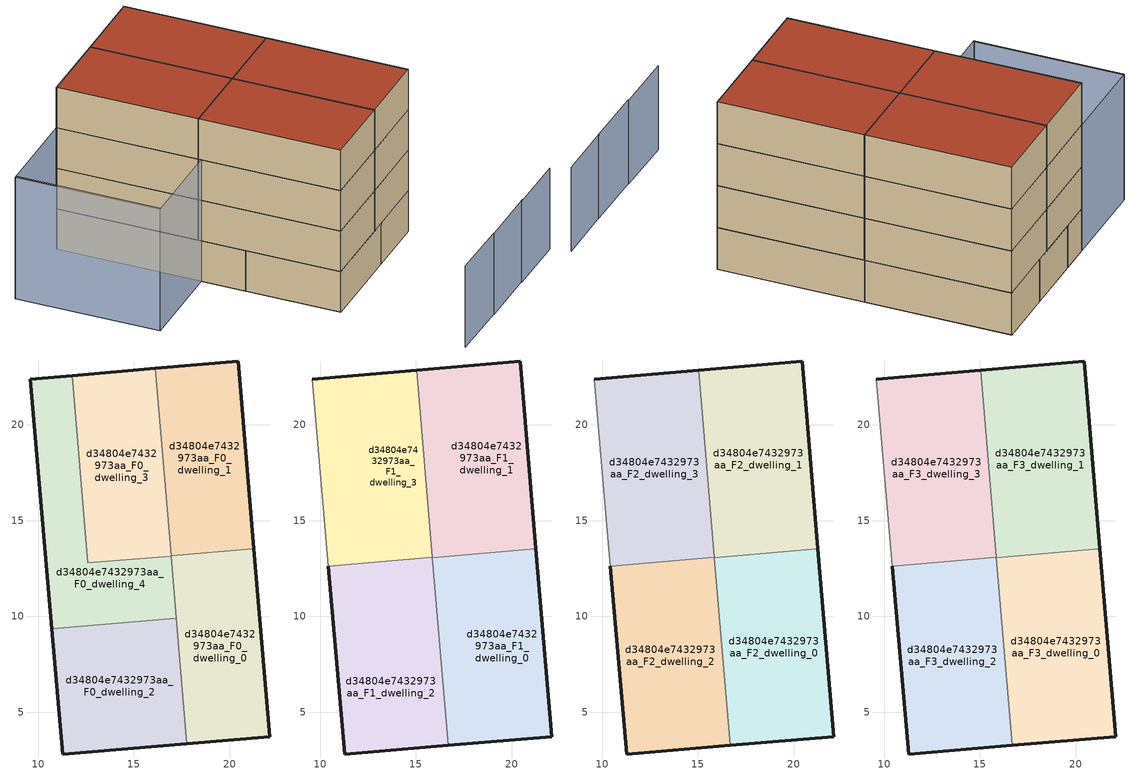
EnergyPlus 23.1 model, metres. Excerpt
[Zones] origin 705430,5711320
d34804e7432973aa_F0_dwelling_0
 floor ground (EU_floor_Construction): 22.08,3.72 21.26,13.53 16.93,13.16 17.75,3.36 z0
 wall outside (EU_wall_Construction): 21.26,13.53 22.08,3.72 17.75,3.36 z0:3
 wall to d34804e7432973aa_F0_dwelling_1 (EU_wall_Construction): 16.93,13.16 21.26,13.53 z0:3
 wall to d34804e7432973aa_F0_dwelling_2 (EU_wall_Construction): 17.75,3.36 17.21,9.9 z0:3
 wall to d34804e7432973aa_F0_dwelling_4 (EU_wall_Construction): 17.21,9.9 16.93,13.15 z0:3
 wall to d34804e7432973aa_F0_dwelling_3 (EU_wall_Construction): 16.93,13.15 16.93,13.16 z0:3
d34804e7432973aa_F0_dwelling_1
 floor ground (EU_floor_Construction): 21.26,13.53 20.45,23.33 16.11,22.95 16.93,13.16 z0
 wall outside (EU_wall_Construction): 16.11,22.95 20.45,23.33 21.26,13.53 z0:3
 wall to d34804e7432973aa_F0_dwelling_3 (EU_wall_Construction): 16.93,13.16 16.11,22.95 z0:3
d34804e7432973aa_F0_dwelling_2
 floor ground (EU_floor_Construction): 17.75,3.36 17.21,9.9 10.71,9.35 11.27,2.81 z0
 wall outside (EU_wall_Construction): 17.75,3.36 11.27,2.81 10.71,9.35 z0:3
 wall to d34804e7432973aa_F0_dwelling_4 (EU_wall_Construction): 10.71,9.35 17.21,9.9 z0:3
d34804e7432973aa_F0_dwelling_3
 floor ground (EU_floor_Construction): 16.93,13.15 16.11,22.95 11.78,22.57 12.6,12.79 z0
 wall outside (EU_wall_Construction): 11.78,22.57 16.11,22.95 z0:3
 wall to d34804e7432973aa_F0_dwelling_4 (EU_wall_Construction): 16.93,13.15 12.6,12.79 11.78,22.57 z0:3
d34804e7432973aa_F0_dwelling_4
 floor ground (EU_floor_Construction): 17.21,9.9 16.93,13.15 12.6,12.79 11.78,22.57 9.59,22.38 10.71,9.35 z0
 wall outside (EU_wall_Construction): 10.71,9.35 9.59,22.38 11.78,22.57 z0:3
d34804e7432973aa_F1_dwelling_0
 floor to d34804e7432973aa_F0_dwelling_0 (EU_floor_Construction): 22.08,3.72 21.26,13.52 16.93,13.16 17.75,3.36 z3
 floor to d34804e7432973aa_F0_dwelling_2 (EU_floor_Construction): 17.75,3.36 17.21,9.9 16.12,9.81 16.67,3.27 z3
 floor to d34804e7432973aa_F0_dwelling_3 (EU_floor_Construction): 16.93,13.15 16.93,13.16 15.85,13.07 15.85,13.06 z3
 floor to d34804e7432973aa_F0_dwelling_4 (EU_floor_Construction): 17.21,9.9 16.93,13.15 15.85,13.06 16.12,9.81 z3
 wall outside (EU_wall_Construction): 21.26,13.52 22.08,3.72 16.67,3.27 z3:6
 wall to d34804e7432973aa_F1_dwelling_1 (EU_wall_Construction): 15.85,13.07 21.26,13.52 z3:6
 wall to d34804e7432973aa_F1_dwelling_2 (EU_wall_Construction): 16.67,3.27 15.85,13.07 z3:6
d34804e7432973aa_F1_dwelling_1
 floor to d34804e7432973aa_F0_dwelling_1 (EU_floor_Construction): 21.26,13.53 20.45,23.33 16.11,22.95 16.93,13.16 z3
 floor to d34804e7432973aa_F0_dwelling_3 (EU_floor_Construction): 16.93,13.16 16.11,22.95 15.03,22.86 15.85,13.07 z3
 wall outside (EU_wall_Construction): 15.03,22.86 20.45,23.33 21.26,13.52 z3:6
 wall to d34804e7432973aa_F1_dwelling_3 (EU_wall_Construction): 15.85,13.07 15.03,22.86 z3:6
d34804e7432973aa_F1_dwelling_2
 floor to d34804e7432973aa_F0_dwelling_2 (EU_floor_Construction): 16.67,3.27 16.12,9.81 10.71,9.35 11.27,2.81 z3
 floor to d34804e7432973aa_F0_dwelling_4 (EU_floor_Construction): 16.12,9.81 15.85,13.06 12.6,12.79 12.6,12.8 10.43,12.62 10.71,9.35 z3
 floor to d34804e7432973aa_F0_dwelling_3 (EU_floor_Construction): 15.85,13.06 15.85,13.07 12.6,12.8 12.6,12.79 z3
 wall outside (EU_wall_Construction): 16.67,3.27 11.27,2.81 10.43,12.62 z3:6
 wall to d34804e7432973aa_F1_dwelling_3 (EU_wall_Construction): 10.43,12.62 15.85,13.07 z3:6
d34804e7432973aa_F1_dwelling_3
 floor to d34804e7432973aa_F0_dwelling_3 (EU_floor_Construction): 15.85,13.07 15.03,22.86 11.78,22.57 12.6,12.8 z3
 floor to d34804e7432973aa_F0_dwelling_4 (EU_floor_Construction): 12.6,12.8 11.78,22.57 9.59,22.38 10.43,12.62 z3
 wall outside (EU_wall_Construction): 9.59,22.38 15.03,22.86 z3:6
 wall adiabatic (EU_wall_Construction): 10.43,12.62 9.59,22.38 z3:6
d34804e7432973aa_F2_dwelling_0
 floor to d34804e7432973aa_F1_dwelling_0 (EU_floor_Construction): 22.08,3.72 21.26,13.52 15.85,13.07 16.67,3.27 z6
 wall outside (EU_wall_Construction): 21.26,13.52 22.08,3.72 16.67,3.27 z6:9
 wall to d34804e7432973aa_F2_dwelling_1 (EU_wall_Construction): 15.85,13.07 21.26,13.52 z6:9
 wall to d34804e7432973aa_F2_dwelling_2 (EU_wall_Construction): 16.67,3.27 15.85,13.07 z6:9
d34804e7432973aa_F2_dwelling_1
 floor to d34804e7432973aa_F1_dwelling_1 (EU_floor_Construction): 21.26,13.52 20.45,23.33 15.03,22.86 15.85,13.07 z6
 wall outside (EU_wall_Construction): 15.03,22.86 20.45,23.33 21.26,13.52 z6:9
 wall to d34804e7432973aa_F2_dwelling_3 (EU_wall_Construction): 15.85,13.07 15.03,22.86 z6:9
d34804e7432973aa_F2_dwelling_2
 floor to d34804e7432973aa_F1_dwelling_2 (EU_floor_Construction): 16.67,3.27 15.85,13.07 10.43,12.62 11.27,2.81 z6
 wall outside (EU_wall_Construction): 16.67,3.27 11.27,2.81 10.43,12.62 z6:9
 wall to d34804e7432973aa_F2_dwelling_3 (EU_wall_Construction): 10.43,12.62 15.85,13.07 z6:9
d34804e7432973aa_F2_dwelling_3
 floor to d34804e7432973aa_F1_dwelling_3 (EU_floor_Construction): 15.85,13.07 15.03,22.86 9.59,22.38 10.43,12.62 z6
 wall outside (EU_wall_Construction): 9.59,22.38 15.03,22.86 z6:9
 wall adiabatic (EU_wall_Construction): 10.43,12.62 9.59,22.38 z6:9
d34804e7432973aa_F3_dwelling_0
 floor to d34804e7432973aa_F2_dwelling_0 (EU_floor_Construction): 22.08,3.72 21.26,13.52 15.85,13.07 16.67,3.27 z9
 wall outside (EU_wall_Construction): 21.26,13.52 22.08,3.72 16.67,3.27 z9:12
 wall to d34804e7432973aa_F3_dwelling_1 (EU_wall_Construction): 15.85,13.07 21.26,13.52 z9:12
 wall to d34804e7432973aa_F3_dwelling_2 (EU_wall_Construction): 16.67,3.27 15.85,13.07 z9:12
 roof outside (EU_roof_Construction): 21.26,13.52 22.08,3.72 16.67,3.27 15.85,13.07 z12
d34804e7432973aa_F3_dwelling_1
 floor to d34804e7432973aa_F2_dwelling_1 (EU_floor_Construction): 21.26,13.52 20.45,23.33 15.03,22.86 15.85,13.07 z9
 wall outside (EU_wall_Construction): 15.03,22.86 20.45,23.33 21.26,13.52 z9:12
 wall to d34804e7432973aa_F3_dwelling_3 (EU_wall_Construction): 15.85,13.07 15.03,22.86 z9:12
 roof outside (EU_roof_Construction): 20.45,23.33 21.26,13.52 15.85,13.07 15.03,22.86 z12
d34804e7432973aa_F3_dwelling_2
 floor to d34804e7432973aa_F2_dwelling_2 (EU_floor_Construction): 16.67,3.27 15.85,13.07 10.43,12.62 11.27,2.81 z9
 wall outside (EU_wall_Construction): 16.67,3.27 11.27,2.81 10.43,12.62 z9:12
 wall to d34804e7432973aa_F3_dwelling_3 (EU_wall_Construction): 10.43,12.62 15.85,13.07 z9:12
 roof outside (EU_roof_Construction): 15.85,13.07 16.67,3.27 11.27,2.81 10.43,12.62 z12
d34804e7432973aa_F3_dwelling_3
 floor to d34804e7432973aa_F2_dwelling_3 (EU_floor_Construction): 15.85,13.07 15.03,22.86 9.59,22.38 10.43,12.62 z9
 wall outside (EU_wall_Construction): 9.59,22.38 15.03,22.86 z9:12
 wall adiabatic (EU_wall_Construction): 10.43,12.62 9.59,22.38 z9:12
 roof outside (EU_roof_Construction): 15.03,22.86 15.85,13.07 10.43,12.62 9.59,22.38 z12
shading: 15.65,-5.87 20.11,-5.54 / 19.96,-5.56 24.37,-5.21 / 11.24,-6.17 15.66,-5.85 z0:6; 3.15,21.83 3.96,11.93 / 3.04,21.82 9.6,22.38 / 9.6,22.38 10.45,12.41 / 10.45,12.41 3.89,11.85 / 3.89,11.85 3.04,21.82 z0:9
[Building]
EU S2 Campaign: North Axis=0; Terrain=City; Solar Distribution=FullExterior
[Site:Location]
London: Latitude=51.5; Longitude=-0.5; Time Zone=0; Elevation=25
[SizingPeriod:WeatherFileDays]
AnnualSizingPeriod: Begin Month=1; Begin Day of Month=1; End Month=12; End Day of Month=31; Day of Week for Start Day=Monday; Use Weather File Daylight Saving Period=No; Use Weather File Rain and Snow Indicators=No
[MATERIAL]
EU_InternalMass_Material: Roughness=MediumRough; Thickness=0.1; Conductivity=1; Density=1800; Specific Heat=900; Thermal Absorptance=0.9; Solar Absorptance=0.7; Visible Absorptance=0.7
[MATERIAL:NOMASS] Roughness=MediumRough; Thermal Absorptance=0.9; Solar Absorptance=0.7; Visible Absorptance=0.7
Name | Thermal Resistance
EU_wall_NoMass | 1.04674
EU_roof_NoMass | 4.32442
EU_floor_NoMass | 2.04616
[CONSTRUCTION]
EU_wall_Construction: EU_wall_NoMass
EU_roof_Construction: EU_roof_NoMass
EU_floor_Construction: EU_floor_NoMass
EU_InternalMass_Construction: EU_InternalMass_Material
[ZONE] Type=1; Multiplier=1; Ceiling Height=autocalculate; Floor Area=autocalculate; Part of Total Floor Area=Yes
Name | Volume
d34804e7432973aa_F0_dwelling_0 | 128.243
d34804e7432973aa_F1_dwelling_0; d34804e7432973aa_F2_dwelling_0; d34804e7432973aa_F3_dwelling_0 | 160.299
d34804e7432973aa_F0_dwelling_1 | 128.241
d34804e7432973aa_F1_dwelling_1; d34804e7432973aa_F2_dwelling_1; d34804e7432973aa_F3_dwelling_1 | 160.314
d34804e7432973aa_F0_dwelling_2 | 128.249
d34804e7432973aa_F1_dwelling_2; d34804e7432973aa_F2_dwelling_2; d34804e7432973aa_F3_dwelling_2 | 160.324
d34804e7432973aa_F0_dwelling_3 | 128.257
d34804e7432973aa_F1_dwelling_3; d34804e7432973aa_F2_dwelling_3; d34804e7432973aa_F3_dwelling_3 | 160.31
d34804e7432973aa_F0_dwelling_4 | 128.232
[INTERNALMASS] Construction=EU_InternalMass_Construction
Name | Zone or ZoneList | Surface Area
d34804e7432973aa_F0_dwelling_0_EU_InternalMass | d34804e7432973aa_F0_dwelling_0 | 42.7472
d34804e7432973aa_F0_dwelling_1_EU_InternalMass | d34804e7432973aa_F0_dwelling_1 | 42.7478
d34804e7432973aa_F0_dwelling_2_EU_InternalMass | d34804e7432973aa_F0_dwelling_2 | 42.7482
d34804e7432973aa_F0_dwelling_3_EU_InternalMass | d34804e7432973aa_F0_dwelling_3 | 42.7531
d34804e7432973aa_F0_dwelling_4_EU_InternalMass | d34804e7432973aa_F0_dwelling_4 | 42.7439
d34804e7432973aa_F1_dwelling_0_EU_InternalMass | d34804e7432973aa_F1_dwelling_0 | 53.4331
d34804e7432973aa_F1_dwelling_1_EU_InternalMass | d34804e7432973aa_F1_dwelling_1 | 53.4383
d34804e7432973aa_F1_dwelling_2_EU_InternalMass | d34804e7432973aa_F1_dwelling_2 | 53.441
d34804e7432973aa_F1_dwelling_3_EU_InternalMass | d34804e7432973aa_F1_dwelling_3 | 53.4366
d34804e7432973aa_F2_dwelling_0_EU_InternalMass | d34804e7432973aa_F2_dwelling_0 | 53.4331
d34804e7432973aa_F2_dwelling_1_EU_InternalMass | d34804e7432973aa_F2_dwelling_1 | 53.4383
d34804e7432973aa_F2_dwelling_2_EU_InternalMass | d34804e7432973aa_F2_dwelling_2 | 53.441
d34804e7432973aa_F2_dwelling_3_EU_InternalMass | d34804e7432973aa_F2_dwelling_3 | 53.4366
d34804e7432973aa_F3_dwelling_0_EU_InternalMass | d34804e7432973aa_F3_dwelling_0 | 53.4331
d34804e7432973aa_F3_dwelling_1_EU_InternalMass | d34804e7432973aa_F3_dwelling_1 | 53.4383
d34804e7432973aa_F3_dwelling_2_EU_InternalMass | d34804e7432973aa_F3_dwelling_2 | 53.441
d34804e7432973aa_F3_dwelling_3_EU_InternalMass | d34804e7432973aa_F3_dwelling_3 | 53.4366
[OTHEREQUIPMENT] Fuel Type=Electricity; Design Level Calculation Method=Watts/Area; Power per Zone Floor Area=1; Fraction Latent=0; Fraction Radiant=0; Fraction Lost=0; Carbon Dioxide Generation Rate=0; EndUse Subcategory=EU_Step8_InternalGains
Name | Zone or ZoneList or Space or SpaceList | Schedule
EU_Step8_InternalGain_d34804e7432973aa_F0_dwelling_0_f000 | d34804e7432973aa_F0_dwelling_0 | EU_Step8_GainSchedule_d34804e7432973aa_F0_dwelling_0_f000
EU_Step8_InternalGain_d34804e7432973aa_F0_dwelling_1_f000 | d34804e7432973aa_F0_dwelling_1 | EU_Step8_GainSchedule_d34804e7432973aa_F0_dwelling_1_f000
EU_Step8_InternalGain_d34804e7432973aa_F0_dwelling_2_f000 | d34804e7432973aa_F0_dwelling_2 | EU_Step8_GainSchedule_d34804e7432973aa_F0_dwelling_2_f000
EU_Step8_InternalGain_d34804e7432973aa_F0_dwelling_3_f000 | d34804e7432973aa_F0_dwelling_3 | EU_Step8_GainSchedule_d34804e7432973aa_F0_dwelling_3_f000
EU_Step8_InternalGain_d34804e7432973aa_F0_dwelling_4_f000 | d34804e7432973aa_F0_dwelling_4 | EU_Step8_GainSchedule_d34804e7432973aa_F0_dwelling_4_f000
EU_Step8_InternalGain_d34804e7432973aa_F1_dwelling_0_f000 | d34804e7432973aa_F1_dwelling_0 | EU_Step8_GainSchedule_d34804e7432973aa_F1_dwelling_0_f000
EU_Step8_InternalGain_d34804e7432973aa_F1_dwelling_1_f000 | d34804e7432973aa_F1_dwelling_1 | EU_Step8_GainSchedule_d34804e7432973aa_F1_dwelling_1_f000
EU_Step8_InternalGain_d34804e7432973aa_F1_dwelling_2_f000 | d34804e7432973aa_F1_dwelling_2 | EU_Step8_GainSchedule_d34804e7432973aa_F1_dwelling_2_f000
EU_Step8_InternalGain_d34804e7432973aa_F1_dwelling_3_f000 | d34804e7432973aa_F1_dwelling_3 | EU_Step8_GainSchedule_d34804e7432973aa_F1_dwelling_3_f000
EU_Step8_InternalGain_d34804e7432973aa_F2_dwelling_0_f000 | d34804e7432973aa_F2_dwelling_0 | EU_Step8_GainSchedule_d34804e7432973aa_F2_dwelling_0_f000
EU_Step8_InternalGain_d34804e7432973aa_F2_dwelling_1_f000 | d34804e7432973aa_F2_dwelling_1 | EU_Step8_GainSchedule_d34804e7432973aa_F2_dwelling_1_f000
EU_Step8_InternalGain_d34804e7432973aa_F2_dwelling_2_f000 | d34804e7432973aa_F2_dwelling_2 | EU_Step8_GainSchedule_d34804e7432973aa_F2_dwelling_2_f000
EU_Step8_InternalGain_d34804e7432973aa_F2_dwelling_3_f000 | d34804e7432973aa_F2_dwelling_3 | EU_Step8_GainSchedule_d34804e7432973aa_F2_dwelling_3_f000
EU_Step8_InternalGain_d34804e7432973aa_F3_dwelling_0_f000 | d34804e7432973aa_F3_dwelling_0 | EU_Step8_GainSchedule_d34804e7432973aa_F3_dwelling_0_f000
EU_Step8_InternalGain_d34804e7432973aa_F3_dwelling_1_f000 | d34804e7432973aa_F3_dwelling_1 | EU_Step8_GainSchedule_d34804e7432973aa_F3_dwelling_1_f000
EU_Step8_InternalGain_d34804e7432973aa_F3_dwelling_2_f000 | d34804e7432973aa_F3_dwelling_2 | EU_Step8_GainSchedule_d34804e7432973aa_F3_dwelling_2_f000
EU_Step8_InternalGain_d34804e7432973aa_F3_dwelling_3_f000 | d34804e7432973aa_F3_dwelling_3 | EU_Step8_GainSchedule_d34804e7432973aa_F3_dwelling_3_f000
[ZONEVENTILATION:DESIGNFLOWRATE] Schedule=EU_AlwaysOn; Design Flow Rate Calculation Method=AirChanges/Hour; Air Changes per Hour=0.488719; Ventilation Type=Natural; Fan Pressure Rise=0; Fan Total Efficiency=1; Constant Term Coefficient=1; Temperature Term Coefficient=0; Velocity Term Coefficient=0; Velocity Squared Term Coefficient=0; Minimum Indoor Temperature=-100; Maximum Indoor Temperature=100; Delta Temperature=-100; Minimum Outdoor Temperature=-100; Maximum Outdoor Temperature=100; Maximum Wind Speed=40
Name | Zone or ZoneList or Space or SpaceList
EU_ConstantAir_d34804e7432973aa_F0_dwelling_0 | d34804e7432973aa_F0_dwelling_0
EU_ConstantAir_d34804e7432973aa_F0_dwelling_1 | d34804e7432973aa_F0_dwelling_1
EU_ConstantAir_d34804e7432973aa_F0_dwelling_2 | d34804e7432973aa_F0_dwelling_2
EU_ConstantAir_d34804e7432973aa_F0_dwelling_3 | d34804e7432973aa_F0_dwelling_3
EU_ConstantAir_d34804e7432973aa_F0_dwelling_4 | d34804e7432973aa_F0_dwelling_4
EU_ConstantAir_d34804e7432973aa_F1_dwelling_0 | d34804e7432973aa_F1_dwelling_0
EU_ConstantAir_d34804e7432973aa_F1_dwelling_1 | d34804e7432973aa_F1_dwelling_1
EU_ConstantAir_d34804e7432973aa_F1_dwelling_2 | d34804e7432973aa_F1_dwelling_2
EU_ConstantAir_d34804e7432973aa_F1_dwelling_3 | d34804e7432973aa_F1_dwelling_3
EU_ConstantAir_d34804e7432973aa_F2_dwelling_0 | d34804e7432973aa_F2_dwelling_0
EU_ConstantAir_d34804e7432973aa_F2_dwelling_1 | d34804e7432973aa_F2_dwelling_1
EU_ConstantAir_d34804e7432973aa_F2_dwelling_2 | d34804e7432973aa_F2_dwelling_2
EU_ConstantAir_d34804e7432973aa_F2_dwelling_3 | d34804e7432973aa_F2_dwelling_3
EU_ConstantAir_d34804e7432973aa_F3_dwelling_0 | d34804e7432973aa_F3_dwelling_0
EU_ConstantAir_d34804e7432973aa_F3_dwelling_1 | d34804e7432973aa_F3_dwelling_1
EU_ConstantAir_d34804e7432973aa_F3_dwelling_2 | d34804e7432973aa_F3_dwelling_2
EU_ConstantAir_d34804e7432973aa_F3_dwelling_3 | d34804e7432973aa_F3_dwelling_3
[HVACTEMPLATE:THERMOSTAT] Constant Heating Setpoint=20; Constant Cooling Setpoint=50
EU_HeatOnly_d34804e7432973aa_F0_dwelling_0; EU_HeatOnly_d34804e7432973aa_F0_dwelling_1; EU_HeatOnly_d34804e7432973aa_F0_dwelling_2; EU_HeatOnly_d34804e7432973aa_F0_dwelling_3; EU_HeatOnly_d34804e7432973aa_F0_dwelling_4; EU_HeatOnly_d34804e7432973aa_F1_dwelling_0; EU_HeatOnly_d34804e7432973aa_F1_dwelling_1; EU_HeatOnly_d34804e7432973aa_F1_dwelling_2; EU_HeatOnly_d34804e7432973aa_F1_dwelling_3; EU_HeatOnly_d34804e7432973aa_F2_dwelling_0; EU_HeatOnly_d34804e7432973aa_F2_dwelling_1; EU_HeatOnly_d34804e7432973aa_F2_dwelling_2; EU_HeatOnly_d34804e7432973aa_F2_dwelling_3; EU_HeatOnly_d34804e7432973aa_F3_dwelling_0; EU_HeatOnly_d34804e7432973aa_F3_dwelling_1; EU_HeatOnly_d34804e7432973aa_F3_dwelling_2; EU_HeatOnly_d34804e7432973aa_F3_dwelling_3
[HVACTEMPLATE:ZONE:IDEALLOADSAIRSYSTEM] System Availability Schedule=EU_AlwaysOn; Maximum Heating Supply Air Temperature=50; Minimum Cooling Supply Air Temperature=13; Maximum Heating Supply Air Humidity Ratio=0.0156; Minimum Cooling Supply Air Humidity Ratio=0.0077; Heating Limit=NoLimit; Cooling Limit=NoLimit; Heating Availability Schedule=EU_AlwaysOn; Cooling Availability Schedule=EU_CoolingOff; Dehumidification Control Type=ConstantSensibleHeatRatio; Cooling Sensible Heat Ratio=0.7; Dehumidification Setpoint=60; Humidification Control Type=None; Humidification Setpoint=30; Outdoor Air Method=None; Outdoor Air Flow Rate per Person=0.00944; Outdoor Air Flow Rate per Zone Floor Area=0; Outdoor Air Flow Rate per Zone=0; Demand Controlled Ventilation Type=None; Outdoor Air Economizer Type=NoEconomizer; Heat Recovery Type=None; Sensible Heat Recovery Effectiveness=0.7; Latent Heat Recovery Effectiveness=0.65
Name | Template Thermostat
d34804e7432973aa_F0_dwelling_0 | EU_HeatOnly_d34804e7432973aa_F0_dwelling_0
d34804e7432973aa_F0_dwelling_1 | EU_HeatOnly_d34804e7432973aa_F0_dwelling_1
d34804e7432973aa_F0_dwelling_2 | EU_HeatOnly_d34804e7432973aa_F0_dwelling_2
d34804e7432973aa_F0_dwelling_3 | EU_HeatOnly_d34804e7432973aa_F0_dwelling_3
d34804e7432973aa_F0_dwelling_4 | EU_HeatOnly_d34804e7432973aa_F0_dwelling_4
d34804e7432973aa_F1_dwelling_0 | EU_HeatOnly_d34804e7432973aa_F1_dwelling_0
d34804e7432973aa_F1_dwelling_1 | EU_HeatOnly_d34804e7432973aa_F1_dwelling_1
d34804e7432973aa_F1_dwelling_2 | EU_HeatOnly_d34804e7432973aa_F1_dwelling_2
d34804e7432973aa_F1_dwelling_3 | EU_HeatOnly_d34804e7432973aa_F1_dwelling_3
d34804e7432973aa_F2_dwelling_0 | EU_HeatOnly_d34804e7432973aa_F2_dwelling_0
d34804e7432973aa_F2_dwelling_1 | EU_HeatOnly_d34804e7432973aa_F2_dwelling_1
d34804e7432973aa_F2_dwelling_2 | EU_HeatOnly_d34804e7432973aa_F2_dwelling_2
d34804e7432973aa_F2_dwelling_3 | EU_HeatOnly_d34804e7432973aa_F2_dwelling_3
d34804e7432973aa_F3_dwelling_0 | EU_HeatOnly_d34804e7432973aa_F3_dwelling_0
d34804e7432973aa_F3_dwelling_1 | EU_HeatOnly_d34804e7432973aa_F3_dwelling_1
d34804e7432973aa_F3_dwelling_2 | EU_HeatOnly_d34804e7432973aa_F3_dwelling_2
d34804e7432973aa_F3_dwelling_3 | EU_HeatOnly_d34804e7432973aa_F3_dwelling_3
[SIZING:ZONE] Zone Cooling Design Supply Air Temperature Input Method=SupplyAirTemperature; Zone Cooling Design Supply Air Temperature=13; Zone Heating Design Supply Air Temperature Input Method=SupplyAirTemperature; Zone Heating Design Supply Air Temperature=50; Zone Cooling Design Supply Air Humidity Ratio=0.008; Zone Heating Design Supply Air Humidity Ratio=0.008; Cooling Design Air Flow Method=DesignDay; Cooling Design Air Flow Rate=0; Cooling Minimum Air Flow per Zone Floor Area=0.000762; Cooling Minimum Air Flow=0; Cooling Minimum Air Flow Fraction=0.2; Heating Design Air Flow Method=DesignDay; Heating Design Air Flow Rate=0; Heating Maximum Air Flow per Zone Floor Area=0.002032; Heating Maximum Air Flow=0.141576; Heating Maximum Air Flow Fraction=0.3; Account for Dedicated Outdoor Air System=No; Dedicated Outdoor Air System Control Strategy=NeutralSupplyAir; Dedicated Outdoor Air Low Setpoint Temperature for Design=autosize; Dedicated Outdoor Air High Setpoint Temperature for Design=autosize; Zone Load Sizing Method=Sensible Load Only No Latent Load; Zone Latent Cooling Design Supply Air Humidity Ratio Input Method=HumidityRatioDifference; Zone Cooling Design Supply Air Humidity Ratio Difference=0.005; Zone Latent Heating Design Supply Air Humidity Ratio Input Method=HumidityRatioDifference; Zone Humidification Design Supply Air Humidity Ratio Difference=0.005
d34804e7432973aa_F0_dwelling_0; d34804e7432973aa_F0_dwelling_1; d34804e7432973aa_F0_dwelling_2; d34804e7432973aa_F0_dwelling_3; d34804e7432973aa_F0_dwelling_4; d34804e7432973aa_F1_dwelling_0; d34804e7432973aa_F1_dwelling_1; d34804e7432973aa_F1_dwelling_2; d34804e7432973aa_F1_dwelling_3; d34804e7432973aa_F2_dwelling_0; d34804e7432973aa_F2_dwelling_1; d34804e7432973aa_F2_dwelling_2; d34804e7432973aa_F2_dwelling_3; d34804e7432973aa_F3_dwelling_0; d34804e7432973aa_F3_dwelling_1; d34804e7432973aa_F3_dwelling_2; d34804e7432973aa_F3_dwelling_3
[SCHEDULE:CONSTANT]
Name | Hourly Value
EU_AlwaysOn | 1
EU_CoolingOff | 0
[SCHEDULE:FILE] Column Number=1; Rows to Skip at Top=0; Number of Hours of Data=8760; Column Separator=Comma; Interpolate to Timestep=No; Minutes per Item=60; Adjust Schedule for Daylight Savings=Yes
Name | File
EU_Step8_GainSchedule_d34804e7432973aa_F0_dwelling_0_f000 | ../../schedules/d34804e7432973aa/d34804e7432973aa_F0_dwelling_0_f000_gain.csv
EU_Step8_GainSchedule_d34804e7432973aa_F0_dwelling_1_f000 | ../../schedules/d34804e7432973aa/d34804e7432973aa_F0_dwelling_1_f000_gain.csv
EU_Step8_GainSchedule_d34804e7432973aa_F0_dwelling_2_f000 | ../../schedules/d34804e7432973aa/d34804e7432973aa_F0_dwelling_2_f000_gain.csv
EU_Step8_GainSchedule_d34804e7432973aa_F0_dwelling_3_f000 | ../../schedules/d34804e7432973aa/d34804e7432973aa_F0_dwelling_3_f000_gain.csv
EU_Step8_GainSchedule_d34804e7432973aa_F0_dwelling_4_f000 | ../../schedules/d34804e7432973aa/d34804e7432973aa_F0_dwelling_4_f000_gain.csv
EU_Step8_GainSchedule_d34804e7432973aa_F1_dwelling_0_f000 | ../../schedules/d34804e7432973aa/d34804e7432973aa_F1_dwelling_0_f000_gain.csv
EU_Step8_GainSchedule_d34804e7432973aa_F1_dwelling_1_f000 | ../../schedules/d34804e7432973aa/d34804e7432973aa_F1_dwelling_1_f000_gain.csv
EU_Step8_GainSchedule_d34804e7432973aa_F1_dwelling_2_f000 | ../../schedules/d34804e7432973aa/d34804e7432973aa_F1_dwelling_2_f000_gain.csv
EU_Step8_GainSchedule_d34804e7432973aa_F1_dwelling_3_f000 | ../../schedules/d34804e7432973aa/d34804e7432973aa_F1_dwelling_3_f000_gain.csv
EU_Step8_GainSchedule_d34804e7432973aa_F2_dwelling_0_f000 | ../../schedules/d34804e7432973aa/d34804e7432973aa_F2_dwelling_0_f000_gain.csv
EU_Step8_GainSchedule_d34804e7432973aa_F2_dwelling_1_f000 | ../../schedules/d34804e7432973aa/d34804e7432973aa_F2_dwelling_1_f000_gain.csv
EU_Step8_GainSchedule_d34804e7432973aa_F2_dwelling_2_f000 | ../../schedules/d34804e7432973aa/d34804e7432973aa_F2_dwelling_2_f000_gain.csv
EU_Step8_GainSchedule_d34804e7432973aa_F2_dwelling_3_f000 | ../../schedules/d34804e7432973aa/d34804e7432973aa_F2_dwelling_3_f000_gain.csv
EU_Step8_GainSchedule_d34804e7432973aa_F3_dwelling_0_f000 | ../../schedules/d34804e7432973aa/d34804e7432973aa_F3_dwelling_0_f000_gain.csv
EU_Step8_GainSchedule_d34804e7432973aa_F3_dwelling_1_f000 | ../../schedules/d34804e7432973aa/d34804e7432973aa_F3_dwelling_1_f000_gain.csv
EU_Step8_GainSchedule_d34804e7432973aa_F3_dwelling_2_f000 | ../../schedules/d34804e7432973aa/d34804e7432973aa_F3_dwelling_2_f000_gain.csv
EU_Step8_GainSchedule_d34804e7432973aa_F3_dwelling_3_f000 | ../../schedules/d34804e7432973aa/d34804e7432973aa_F3_dwelling_3_f000_gain.csv
